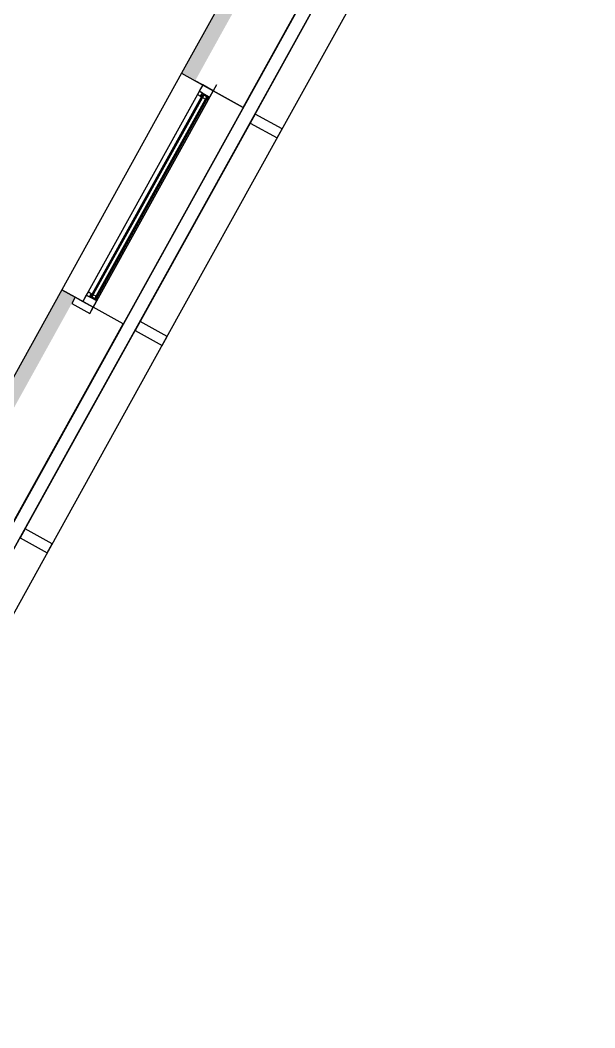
# Model space of a CAD drawing. Header units: metres. Extents: x 2.5 to 42.6, y 0.9 to 31.9.
# Drawn here: x 30.279 to 31.377, y 10.162 to 12.086 of the extents above; entities that cross this region are included whole.
import ezdxf

# ---------------------------------------------------------------- set-up
doc = ezdxf.new("R2010")
doc.units = ezdxf.units.M
for name, color, linetype in [('ARREDI', 9, 'Continuous'), ('INFISSI_VETRATE', 4, 'Continuous'), ('PARETI_STRUTTURE', 7, 'Continuous'), ('PILASTRI_SETTI', 8, 'Continuous')]:
    doc.layers.add(name, color=color, linetype=linetype)

msp = doc.modelspace()

# ---------------------------------------------------------------- linework, layer by layer
at = {"layer": 'ARREDI'}
for points in [[(30.7227, 11.8984), (30.9422, 12.2944)], [(30.7183, 11.8896), (30.5083, 11.5108)], [(30.2837, 11.1063), (30.3934, 11.3044), (30.5032, 11.5024)]]:
    msp.add_lwpolyline(points, dxfattribs=at)
for points in [[(30.9422, 12.2944), (30.7227, 11.8984), (30.723, 11.8982), (30.9425, 12.2943)], [(30.6212, 11.9501), (30.6179, 11.9441), (30.6239, 11.9407), (30.6272, 11.9467)], [(30.6212, 11.9501), (30.64, 11.9396), (30.6366, 11.9334), (30.6377, 11.9328), (30.6479, 11.9511), (30.6279, 11.9622)], [(30.6257, 11.9398), (30.6272, 11.9427), (30.6255, 11.9436), (30.6239, 11.9407)], [(30.6331, 11.9354), (30.6356, 11.9398), (30.6301, 11.9429), (30.6276, 11.9384)], [(30.6386, 11.9371), (30.6372, 11.9379), (30.6353, 11.9345), (30.6367, 11.9337)], [(30.7227, 11.8984), (30.5032, 11.5024)], [(30.4056, 11.5611), (30.4117, 11.5577), (30.415, 11.5637), (30.4089, 11.567)], [(30.4056, 11.5611), (30.3989, 11.5489), (30.4189, 11.5379), (30.429, 11.5562), (30.4278, 11.5568), (30.4244, 11.5507)], [(30.4167, 11.5627), (30.4149, 11.5637), (30.4134, 11.5608), (30.4151, 11.5599)], [(30.4244, 11.5588), (30.4189, 11.5618), (30.4164, 11.5574), (30.4219, 11.5543)], [(30.4258, 11.5531), (30.4277, 11.5566), (30.4263, 11.5574), (30.4244, 11.5539)], [(30.5032, 11.5024), (30.2837, 11.1064), (30.284, 11.1062), (30.5035, 11.5022)], [(30.2837, 11.1063), (30.0642, 10.7103)]]:
    msp.add_lwpolyline(points, close=True, dxfattribs=at)
at = {"layer": 'INFISSI_VETRATE'}
for points in [[(30.6183, 11.9265), (30.6244, 11.9326)], [(30.6059, 11.8863), (30.612, 11.8924)], [(30.5837, 11.8641), (30.5897, 11.8701)], [(30.5713, 11.8238), (30.5773, 11.8299)], [(30.5491, 11.8016), (30.5551, 11.8077)], [(30.5367, 11.7614), (30.5427, 11.7674)], [(30.5144, 11.7392), (30.5205, 11.7452)], [(30.502, 11.6989), (30.5081, 11.705)], [(30.4798, 11.6767), (30.4859, 11.6828)], [(30.4674, 11.6365), (30.4735, 11.6425)], [(30.4452, 11.6142), (30.4513, 11.6203)], [(30.4328, 11.574), (30.4389, 11.58)]]:
    msp.add_lwpolyline(points, dxfattribs=at)
at = {"layer": 'PARETI_STRUTTURE'}
for points in [[(31.8026, 13.8996), (30.037, 10.7141)], [(31.6813, 13.628), (31.6521, 13.628), (29.559, 9.8517), (29.3906, 9.945)], [(30.7051, 11.9194), (30.6479, 11.9511), (30.7051, 11.9194), (31.1345, 12.6943), (31.0774, 12.726)], [(30.8018, 12.3709), (30.5876, 11.9845), (30.6135, 11.9702)], [(30.7278, 11.9068), (30.9378, 12.2857)], [(30.9942, 12.2656), (30.7747, 11.8696)], [(30.5876, 11.9845), (30.3586, 11.5713), (30.1486, 11.1924), (30.1745, 11.1781)], [(30.5876, 11.9845), (30.6135, 11.9702)], [(30.6279, 11.9622), (30.6135, 11.9702), (30.6479, 11.9511)], [(30.5334, 11.7445), (30.6546, 11.9632)], [(30.6279, 11.9622), (30.6179, 11.9441)], [(30.6179, 11.9441), (30.4089, 11.567)], [(30.6178, 11.9438), (30.409, 11.5673)], [(30.628, 11.944), (30.4143, 11.5585), (30.4164, 11.5574), (30.6301, 11.9429)], [(30.6377, 11.9328), (30.429, 11.5562)], [(30.429, 11.5562), (30.6377, 11.9328)], [(30.5083, 11.5108), (30.7183, 11.8896)], [(30.7747, 11.8696), (30.5552, 11.4736)], [(30.4122, 11.5258), (30.5334, 11.7445)], [(30.4089, 11.567), (30.3989, 11.5489)], [(30.2661, 11.1274), (30.2089, 11.159), (30.2661, 11.1274), (30.476, 11.5062), (30.4189, 11.5379)], [(30.476, 11.5062), (30.4189, 11.5379)], [(30.3938, 11.3042), (30.4988, 11.4936)], [(30.5552, 11.4736), (30.4454, 11.2755)], [(30.2888, 11.1148), (30.3938, 11.3042)], [(30.4454, 11.2755), (30.3357, 11.0775)], [(30.3357, 11.0775), (30.1162, 10.6815)]]:
    msp.add_lwpolyline(points, dxfattribs=at)
for points in [[(30.4189, 11.5379), (30.6479, 11.9511), (30.6279, 11.9622), (30.3989, 11.5489)], [(30.628, 11.944), (30.6301, 11.9429), (30.4164, 11.5574), (30.4143, 11.5585)], [(30.4219, 11.5543), (30.6356, 11.9398), (30.6376, 11.9387), (30.424, 11.5532)], [(30.424, 11.5532), (30.6376, 11.9387), (30.6356, 11.9398), (30.4219, 11.5543)], [(30.7278, 11.9068), (30.7183, 11.8896), (30.7699, 11.861), (30.7795, 11.8782)], [(30.3586, 11.5713), (30.3844, 11.557)], [(30.4122, 11.5258), (30.4189, 11.5379), (30.3844, 11.5569), (30.3777, 11.5449)], [(30.3844, 11.5569), (30.3989, 11.5489)], [(30.5083, 11.5108), (30.4988, 11.4936), (30.5504, 11.465), (30.5599, 11.4822)], [(30.2888, 11.1148), (30.2792, 11.0975), (30.3309, 11.0689), (30.3404, 11.0861)]]:
    msp.add_lwpolyline(points, close=True, dxfattribs=at)
at = {"layer": 'PILASTRI_SETTI'}
for points in [[(30.6135, 11.9702), (30.8276, 12.3566), (30.5876, 11.9845), (30.8018, 12.3709)], [(30.4164, 11.5573), (30.6301, 11.9429), (30.415, 11.5581), (30.6279, 11.9439)], [(30.424, 11.5532), (30.6376, 11.9387), (30.4219, 11.5543), (30.6355, 11.9396)], [(30.1745, 11.1781), (30.3844, 11.5569), (30.1486, 11.1924), (30.3586, 11.5713)]]:
    msp.add_solid(points, dxfattribs=at)

doc.saveas('drawing.dxf')
